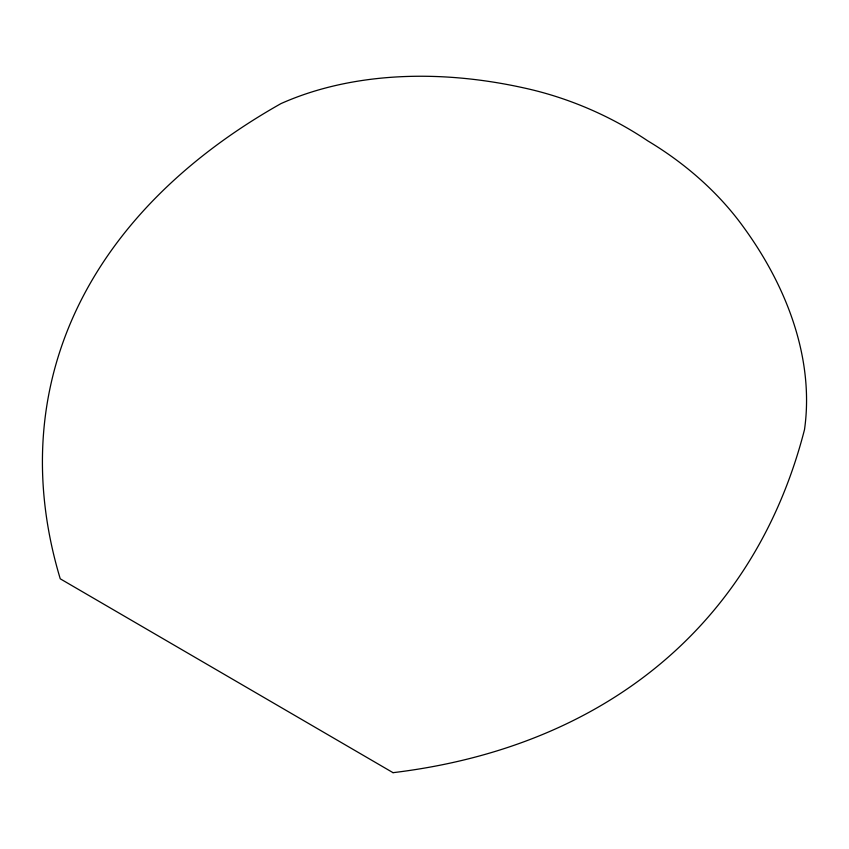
<?xml version="1.0" encoding="UTF-8"?>
<svg xmlns="http://www.w3.org/2000/svg" width="849" height="849" viewBox="0 0 849 849"><rect width="100%" height="100%" fill="white"/><g stroke="black" fill="none" stroke-linecap="round" stroke-linejoin="round"><path stroke-width="1.27" d="M393.034 772.675L60.247 578.806A1011.849 595.987 13.1 0 1 280.977 103.599A382.071 262.118 24.3 0 1 523.653 87.871A262.659 189.051 25.2 0 1 647.798 140.892A262.49 188.658 24.6 0 1 743.554 227.171A383.716 264.93 27.1 0 1 804.502 429.615A1105.324 681.418 42.9 0 1 393.034 772.675"/></g></svg>
